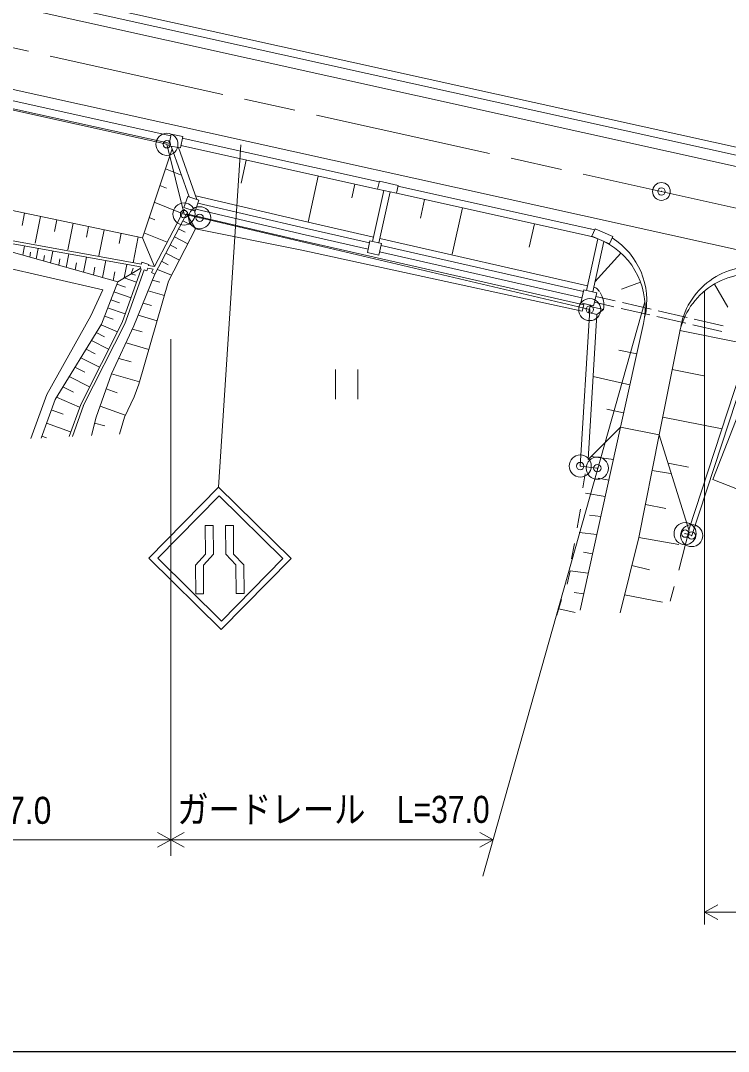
# Model space of a CAD drawing. Units: millimetres, scale not verified. Extents: x 40000 to 680000, y 20000 to 380000.
# Drawn here: x 212470 to 260428, y 205000 to 274784 of the extents above; entities that cross this region are included whole.
import ezdxf
from ezdxf.enums import TextEntityAlignment as Align

# ---------------------------------------------------------------- set-up
doc = ezdxf.new("R2010")
doc.units = ezdxf.units.MM
doc.header["$LTSCALE"] = 1000
doc.header["$PDMODE"] = 32
doc.header["$PDSIZE"] = 500
doc.linetypes.add('CHAIN', pattern=[18.5, 12, -1.5, 3.5, -1.5])
for name, color, linetype, lineweight in [('M-BGD', 7, 'Continuous', 13), ('M-BMK', 2, 'CHAIN', 13), ('M-BMK-ROW', 30, 'Continuous', 13), ('M-STR-HTXT', 7, 'Continuous', 13), ('M-STR-STRC', 7, 'Continuous', 13), ('M-TTL-BAND', 7, 'Continuous', 25)]:
    doc.layers.add(name, color=color, linetype=linetype, lineweight=lineweight)
doc.styles.add('ＭＳ Ｐゴシック', font='')
doc.styles.get('ＭＳ Ｐゴシック').set_extended_font_data('MS PGothic')

msp = doc.modelspace()

# ---------------------------------------------------------------- linework, layer by layer
at = {"layer": 'M-BGD'}
for p, q in [((197268, 280306), (275917, 262900)), ((197167, 279796), (275805, 262392)), ((195643, 272964), (222644, 266988)), ((195542, 272454), (222543, 266478)), ((222511, 266316), (222666, 267101)), ((222666, 267101), (223451, 266945)), ((223296, 266160), (223451, 266945)), ((223425, 266815), (236771, 263861)), ((220718, 260088), (222735, 266093)), ((223296, 266160), (222511, 266316)), ((222667, 266285), (223892, 262850)), ((222699, 265986), (222782, 265953)), ((223170, 266185), (224422, 262675)), ((223328, 266325), (236663, 263373)), ((227409, 263777), (227756, 265345)), ((222288, 264760), (223311, 264343)), ((231944, 261129), (232637, 264264)), ((236782, 263910), (236663, 263373)), ((236782, 263910), (238052, 263629)), ((221908, 263630), (222349, 263451)), ((235122, 263714), (234915, 262776)), ((237083, 263280), (236319, 259826)), ((236663, 263373), (237933, 263092)), ((237513, 263185), (236748, 259731)), ((238052, 263629), (237933, 263092)), ((237933, 263092), (250866, 260230)), ((238041, 263581), (251377, 260629)), ((207605, 262818), (220718, 260088)), ((221528, 262500), (223427, 261728)), ((223539, 262124), (223790, 262884)), ((223790, 262884), (224550, 262632)), ((224298, 261873), (224550, 262632)), ((231944, 261129), (224353, 262914)), ((231849, 260700), (224483, 262431)), ((239848, 262668), (239568, 261400)), ((212744, 261748), (212579, 260909)), ((223580, 262019), (221553, 258129)), ((223701, 261711), (221571, 257623)), ((224298, 261873), (223539, 262124)), ((231646, 259843), (223701, 261711)), ((224310, 260696), (223701, 261711)), ((231753, 260270), (224344, 262012)), ((241707, 258968), (242401, 262103)), ((213824, 261523), (213466, 259715)), ((214927, 261293), (214771, 260502)), ((216032, 261063), (215678, 259276)), ((221179, 261460), (221573, 261300)), ((223457, 261232), (224224, 260839)), ((236384, 260120), (231944, 261129)), ((246936, 259455), (247283, 261023)), ((220597, 258108), (207902, 260408)), ((220658, 258302), (207916, 260610)), ((217078, 260845), (216936, 260128)), ((218128, 260627), (217778, 258856)), ((219287, 260385), (219149, 259686)), ((220829, 260419), (222410, 259776)), ((224310, 260696), (222499, 257148)), ((223172, 260688), (223616, 260459)), ((231527, 259245), (224310, 260696)), ((236113, 259731), (231846, 260700)), ((251404, 260692), (251184, 260188)), ((251404, 260692), (252596, 260172)), ((207891, 260220), (219056, 257106)), ((220445, 260144), (220099, 258395)), ((220718, 260088), (221553, 258129)), ((222887, 260142), (223791, 259678)), ((250623, 255531), (231651, 259842)), ((236018, 259301), (231749, 260271)), ((236143, 259865), (235970, 259084)), ((236143, 259865), (236924, 259692)), ((236924, 259692), (236751, 258911)), ((250873, 256828), (236813, 260023)), ((251578, 260016), (250804, 256516)), ((251184, 260188), (252376, 259668)), ((251989, 259836), (251233, 256421)), ((252596, 260172), (252376, 259668)), ((212624, 258899), (212740, 259532)), ((213089, 258770), (213149, 259101)), ((213517, 258650), (213649, 259367)), ((214497, 258376), (214645, 259186)), ((215568, 258078), (215735, 258989)), ((222314, 259044), (223229, 258575)), ((222597, 259594), (223050, 259363)), ((250522, 255112), (231527, 259245)), ((235970, 259084), (236751, 258911)), ((250500, 256011), (236798, 259124)), ((250601, 256439), (236893, 259553)), ((253148, 259049), (251386, 257109)), ((209041, 258613), (218048, 256560)), ((214024, 258508), (214095, 258883)), ((215050, 258222), (215129, 258646)), ((216174, 257909), (216260, 258384)), ((216742, 257751), (216929, 258773)), ((218026, 257393), (218235, 258536)), ((219498, 257367), (219666, 258277)), ((220695, 258420), (220658, 258302)), ((220695, 258420), (221161, 258273)), ((221161, 258273), (221141, 258215)), ((221141, 258215), (221553, 258129)), ((222023, 258492), (222477, 258259)), ((217402, 257567), (217498, 258098)), ((218746, 257191), (218854, 257785)), ((219056, 257106), (220561, 257993)), ((220644, 257968), (219346, 254337)), ((220836, 257906), (219531, 254257)), ((219965, 257642), (220092, 258029)), ((219965, 257642), (220262, 257540)), ((220151, 254131), (221571, 257623)), ((220597, 258108), (220561, 257993)), ((220561, 257993), (220644, 257968)), ((220836, 257906), (221026, 257847)), ((221083, 258023), (221026, 257847)), ((221083, 258023), (221456, 257946)), ((221456, 257946), (221348, 257739)), ((221348, 257739), (221571, 257623)), ((221735, 257939), (222701, 257543)), ((219056, 257106), (217946, 254225)), ((218994, 256946), (219584, 256744)), ((219498, 257367), (220329, 257083)), ((222499, 257148), (220486, 250172)), ((221408, 257221), (221910, 257074)), ((254477, 257078), (253188, 256603)), ((259476, 256950), (260394, 255391)), ((218048, 256560), (217238, 254798)), ((218792, 256422), (219951, 256024)), ((221110, 256493), (222218, 256173)), ((250628, 256555), (250422, 255679)), ((251504, 256349), (250628, 256555)), ((251504, 256349), (251298, 255473)), ((251447, 256698), (251302, 256731)), ((218580, 255878), (219171, 255674)), ((220776, 255664), (221343, 255500)), ((251298, 255473), (250422, 255679)), ((250522, 255112), (250646, 255628)), ((250952, 255019), (251074, 255525)), ((251958, 255228), (251052, 255434)), ((252666, 255415), (251356, 255716)), ((252756, 255805), (251446, 256106)), ((255192, 255244), (253243, 255692)), ((217238, 254798), (214237, 249461)), ((218150, 254765), (218740, 254562)), ((218369, 255333), (219558, 254925)), ((220439, 254837), (221726, 254466)), ((251518, 254895), (250918, 245065)), ((251518, 254895), (250952, 255019)), ((251958, 255228), (251518, 254895)), ((255103, 254854), (253154, 255303)), ((257539, 254293), (255590, 254742)), ((257629, 254683), (255680, 255132)), ((217946, 254225), (214808, 249141)), ((216541, 248796), (219346, 254337)), ((216720, 248708), (219531, 254257)), ((217930, 254198), (219031, 253712)), ((218638, 250861), (220151, 254131)), ((254668, 254269), (253116, 247252)), ((259975, 253732), (258026, 254181)), ((260065, 254122), (258116, 254571)), ((217598, 253661), (218157, 253381)), ((220044, 253900), (220701, 253709)), ((255740, 246730), (257110, 253617)), ((257146, 253798), (261183, 252995)), ((217268, 253124), (218430, 252538)), ((219616, 252972), (221164, 252525)), ((216546, 251956), (217811, 251315)), ((216907, 252540), (217513, 252233)), ((254213, 252214), (252998, 252482)), ((261688, 252296), (257752, 240301)), ((216152, 251319), (216815, 250984)), ((219128, 251917), (219968, 251674)), ((215759, 250680), (217140, 249983)), ((217586, 247943), (218638, 250861)), ((218638, 250861), (220520, 250320)), ((233809, 251164), (233809, 249164)), ((235309, 249164), (235309, 251164)), ((253752, 250129), (251261, 250680)), ((256621, 251160), (258773, 250732)), ((215330, 249988), (216053, 249623)), ((218273, 249847), (219007, 249582)), ((220484, 250169), (220165, 249314)), ((214237, 249461), (213168, 246490)), ((214808, 249141), (213859, 246524)), ((214901, 249294), (216471, 248603)), ((220165, 249314), (219505, 247931)), ((216541, 248796), (215762, 246620)), ((216725, 248719), (215978, 246631)), ((217855, 248688), (219547, 248078)), ((253331, 248223), (252201, 248472)), ((214547, 248424), (215358, 248131)), ((217269, 246695), (217586, 247943)), ((219179, 246791), (219505, 247931)), ((255980, 247937), (259996, 247138)), ((214227, 247540), (215853, 246955)), ((217480, 247526), (218174, 247350)), ((250377, 234863), (253116, 247252)), ((250918, 245065), (253116, 247252)), ((255740, 246730), (253116, 247252)), ((213905, 246656), (214219, 246542)), ((254358, 239781), (255740, 246730)), ((255740, 246730), (257752, 240301)), ((252633, 245065), (251137, 245283)), ((256507, 244116), (255264, 244334)), ((256336, 244827), (257727, 244550)), ((250555, 243143), (250726, 244109)), ((252326, 243679), (251593, 243810)), ((293369, 230198), (259383, 243723)), ((252078, 242556), (250748, 242786)), ((250181, 240447), (250402, 241719)), ((256180, 241758), (254806, 242032)), ((251780, 241208), (251025, 241313)), ((251512, 239998), (250315, 240139)), ((257074, 237576), (257761, 240299)), ((249792, 238339), (250006, 239392)), ((253090, 234681), (254358, 239781)), ((257080, 239311), (254361, 239797)), ((251220, 238678), (250603, 238791)), ((249708, 237538), (249498, 236632)), ((250933, 237379), (249708, 237538)), ((255084, 237597), (253890, 237897)), ((250622, 235970), (249979, 236059)), ((255965, 235417), (253396, 235912)), ((256480, 235472), (256758, 236462)), ((248809, 234528), (249110, 235595)), ((250038, 234703), (248933, 234969))]:
    msp.add_line(p, q, dxfattribs=at)
msp.add_lwpolyline([(296595, 237461), (262356, 251197), (262247, 251049), (259383, 243723)], dxfattribs=at)
msp.add_circle((255890, 263215), 600, dxfattribs=at)
for centre, radius, start, end in [((249894, 255836), 5000, 72.82531, 77.52031), ((249786, 255348), 5000, 68.98967, 77.52031), ((249786, 255348), 5000, 347.53175, 63.84978), ((249894, 255836), 5000, 347.53175, 57.88352), ((262014, 252642), 5000, 77.52031, 168.75123), ((262111, 253132), 5000, 77.52031, 168.75123), ((250442, 255525), 1545, 36.30161, 49.41528), ((250442, 255525), 1545, 348.93813, 33.15192)]:
    msp.add_arc(centre, radius, start, end, dxfattribs=at)
msp.add_point((255890, 263215), dxfattribs=at)
at = {"layer": 'M-BMK'}
msp.add_line((196400, 276381), (275049, 258975), dxfattribs=at)
at = {"layer": 'M-BMK-ROW'}
for p, q in [((213084, 268469), (205078, 270241)), ((213084, 268469), (222384, 266411)), ((223543, 261687), (222384, 266411)), ((223543, 261687), (224941, 261358)), ((251037, 255222), (224941, 261358)), ((251037, 255222), (250389, 244627)), ((262080, 252529), (257943, 239921)), ((251547, 244483), (250389, 244627)), ((257497, 240052), (257943, 239921))]:
    msp.add_line(p, q, dxfattribs=at)
for centre in [(222384, 266411), (223543, 261687), (224600, 261438), (251037, 255222), (250389, 244627), (251547, 244483), (257497, 240052), (257943, 239921)]:
    msp.add_circle(centre, 750, dxfattribs=at)
for p in [(222384, 266411), (223543, 261687), (224600, 261438), (251037, 255222), (250389, 244627), (251547, 244483), (257497, 240052), (257943, 239921)]:
    msp.add_point(p, dxfattribs=at)
at = {"layer": 'M-STR-HTXT'}
for p, q in [((258820, 256489), (258820, 213586)), ((254770, 255738), (243799, 216867)), ((222644, 253215), (222644, 218235)), ((222644, 219327), (221744, 219827)), ((222644, 219327), (223544, 219827)), ((244493, 219327), (243593, 219827)), ((194812, 219327), (222644, 219327)), ((222644, 219327), (221744, 218827)), ((222644, 219327), (244493, 219327)), ((222644, 219327), (223544, 218827)), ((244493, 219327), (243593, 218827)), ((258820, 214423), (259720, 214923)), ((321627, 214423), (258820, 214423)), ((258820, 214423), (259720, 213923))]:
    msp.add_line(p, q, dxfattribs=at)
at = {"layer": 'M-STR-STRC'}
for p, q in [((196994, 279066), (275643, 261660)), ((195805, 273696), (274454, 256290)), ((227389, 266377), (225889, 243196)), ((225514, 240599), (224984, 240595)), ((224984, 240595), (224998, 238655)), ((225529, 238659), (225514, 240599)), ((226359, 240606), (226890, 240610)), ((226374, 238665), (226359, 240606)), ((226890, 240610), (226904, 238669)), ((227061, 237942), (226374, 238665)), ((227592, 237946), (226904, 238669)), ((224321, 237922), (224998, 238655)), ((224852, 237926), (225529, 238659)), ((224321, 237922), (224336, 235981)), ((224867, 235985), (224852, 237926)), ((227076, 236002), (227061, 237942)), ((227592, 237946), (227607, 236006)), ((224336, 235981), (224867, 235985)), ((227607, 236006), (227076, 236002))]:
    msp.add_line(p, q, dxfattribs=at)
for points in [[(221161, 238396), (225889, 243196), (230798, 238360), (226070, 233560)], [(221761, 238390), (225922, 242615), (230242, 238359), (226081, 234135)]]:
    msp.add_lwpolyline(points, close=True, dxfattribs=at)
at = {"layer": 'M-TTL-BAND'}
msp.add_line((40000, 205000), (579000, 205000), dxfattribs=at)

# ---------------------------------------------------------------- texts
at = {"layer": 'M-STR-HTXT', "style": 'ＭＳ Ｐゴシック'}
for s, width, p in [('側\u3000溝 L=27.0', 0.9, (200547, 219854)), ('ガードレール\u3000L=37.0', 0.85, (223085, 219918))]:
    msp.add_text(s, height=1833, dxfattribs=dict(at, width=width)).set_placement(p, align=Align.BOTTOM_LEFT)

doc.saveas('drawing.dxf')
